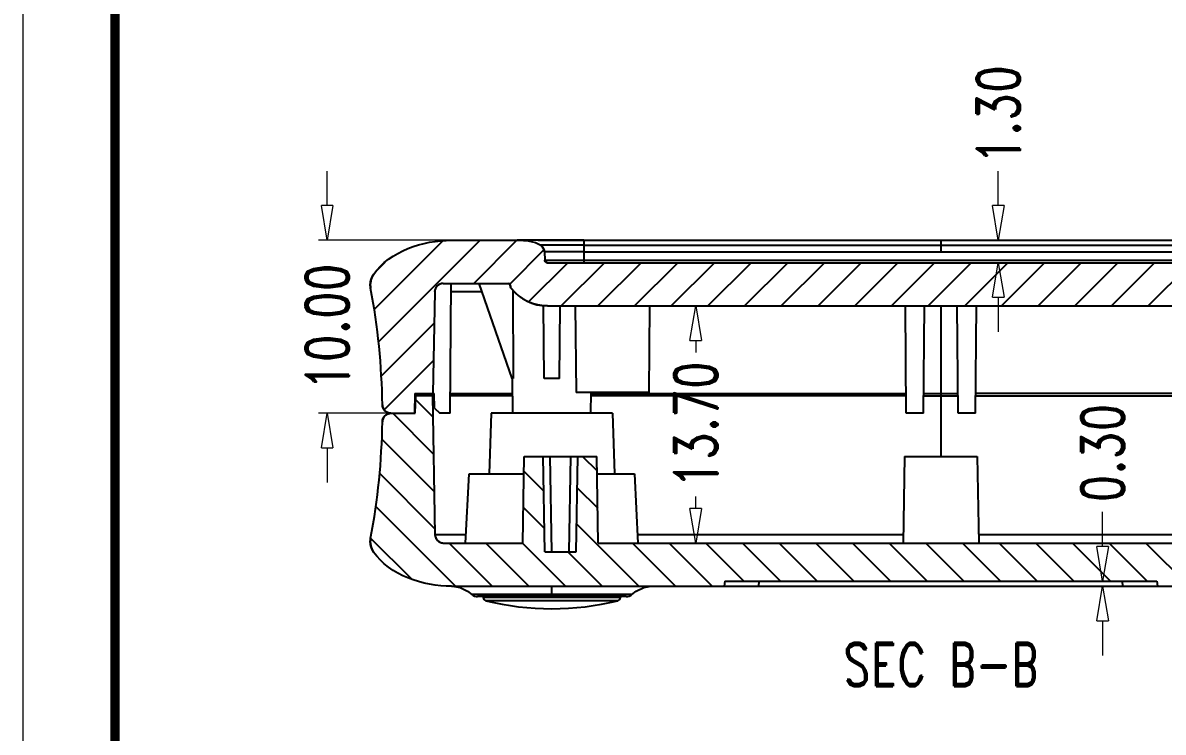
# Model space of a CAD drawing. Header units: millimetres. Extents: x 2243 to 2552, y 611 to 826.
# Drawn here: x 2243.2 to 2309.1, y 652.2 to 693.2 of the extents above; entities that cross this region are included whole.
import ezdxf
from ezdxf.enums import TextEntityAlignment as Align

# ---------------------------------------------------------------- set-up
doc = ezdxf.new("R2010")
doc.units = ezdxf.units.MM
for name, color, linetype, lineweight in [('dim', 82, 'Continuous', 9), ('from', 7, 'Continuous', 13), ('hatch', 56, 'Continuous', 9)]:
    doc.layers.add(name, color=color, linetype=linetype, lineweight=lineweight)
doc.styles.add('ROMAND', font='romand.shx', dxfattribs={"width": 0.75, "bigfont": 'gbcbig.shx'})
doc.dimstyles.new('YanXiu', dxfattribs={"dimtxt": 2.5, "dimasz": 2.2, "dimexe": 1, "dimexo": 0, "dimgap": 0.66, "dimtad": 0, "dimzin": 1, "dimdsep": 46, "dimtxsty": 'ROMAND', "dimblk": 'CLOSEDBLANK', "dimcen": 0, "dimclrd": 3, "dimclre": 3, "dimclrt": 7, "dimazin": 0, "dimtfac": 1, "dimtofl": 0, "dimtmove": 0, "dimatfit": 3, "dimldrblk": 'CLOSEDBLANK', "dimfxl": 0, "dimlwd": 5, "dimlwe": 5, "dimarcsym": 0})

# ---------------------------------------------------------------- blocks, each defined once
blk = doc.blocks.new('_ClosedBlank')
at = {"color": 0, "linetype": 'ByBlock', "lineweight": -2}
for p, q in [((-1, 0.167), (0, 0)), ((-1, 0.167), (-1, -0.167)), ((0, 0), (-1, -0.167))]:
    blk.add_line(p, q, dxfattribs=at)
blk = doc.blocks.new('*D39')
at = {"layer": 'Defpoints', "color": 0}
for p in [(2267.971, 680.594), (2260.777, 670.594), (2264.564, 670.594)]:
    blk.add_point(p, dxfattribs=at)
at = {"layer": 'dim', "color": 3, "lineweight": 5}
for p, q in [((2260.777, 682.594), (2260.777, 684.594)), ((2267.971, 680.594), (2260.278, 680.594)), ((2264.564, 670.594), (2260.278, 670.594)), ((2260.777, 668.594), (2260.777, 666.594))]:
    blk.add_line(p, q, dxfattribs=at)
at = {"layer": 'dim', "color": 3, "lineweight": 5, "xscale": 2, "yscale": 2, "zscale": 2}
for p, rotation in [((2260.777, 680.594), 270), ((2260.777, 670.594), 90)]:
    blk.add_blockref('_ClosedBlank', p, dxfattribs=dict(at, rotation=rotation))
at = {"layer": 'dim', "color": 7, "insert": (2260.777, 675.594), "char_height": 2.5, "attachment_point": 5, "rotation": 90, "style": 'ROMAND'}
blk.add_mtext('10.00', dxfattribs=at)
blk = doc.blocks.new('*D40')
at = {"layer": 'Defpoints', "color": 0}
for p in [(2296.271, 680.594), (2295.908, 679.294), (2299.59, 679.294)]:
    blk.add_point(p, dxfattribs=at)
at = {"layer": 'dim', "color": 3, "lineweight": 5}
for p, q in [((2299.59, 682.594), (2299.59, 684.594)), ((2296.271, 680.594), (2300.09, 680.594)), ((2295.908, 679.294), (2300.09, 679.294)), ((2299.59, 677.294), (2299.59, 675.294))]:
    blk.add_line(p, q, dxfattribs=at)
at = {"layer": 'dim', "color": 3, "lineweight": 5, "xscale": 2, "yscale": 2, "zscale": 2}
for p, rotation in [((2299.59, 680.594), 270), ((2299.59, 679.294), 90)]:
    blk.add_blockref('_ClosedBlank', p, dxfattribs=dict(at, rotation=rotation))
at = {"layer": 'dim', "color": 7, "insert": (2299.59, 687.861), "char_height": 2.5, "attachment_point": 5, "rotation": 90, "style": 'ROMAND'}
blk.add_mtext('1.30', dxfattribs=at)
blk = doc.blocks.new('*D41')
at = {"layer": 'Defpoints', "color": 0}
for p in [(2284.922, 676.794), (2282.094, 663.094), (2284.792, 663.094)]:
    blk.add_point(p, dxfattribs=at)
at = {"layer": 'dim', "color": 3, "lineweight": 5}
for p, q in [((2284.922, 676.794), (2281.595, 676.794)), ((2282.094, 674.794), (2282.094, 674.104)), ((2282.094, 665.094), (2282.094, 665.783)), ((2284.792, 663.094), (2281.595, 663.094))]:
    blk.add_line(p, q, dxfattribs=at)
at = {"layer": 'dim', "color": 3, "lineweight": 5, "xscale": 2, "yscale": 2, "zscale": 2}
for p, rotation in [((2282.094, 676.794), 90), ((2282.094, 663.094), 270)]:
    blk.add_blockref('_ClosedBlank', p, dxfattribs=dict(at, rotation=rotation))
at = {"layer": 'dim', "color": 7, "insert": (2282.094, 669.944), "char_height": 2.5, "attachment_point": 5, "rotation": 90, "style": 'ROMAND'}
blk.add_mtext('13.70', dxfattribs=at)
blk = doc.blocks.new('*D47')
at = {"layer": 'Defpoints', "color": 0}
for p in [(2305.627, 660.894), (2308.771, 660.894), (2308.797, 660.594)]:
    blk.add_point(p, dxfattribs=at)
at = {"layer": 'dim', "color": 3, "lineweight": 5}
for p, q in [((2305.627, 662.894), (2305.627, 664.894)), ((2308.771, 660.894), (2305.127, 660.894)), ((2308.797, 660.594), (2305.127, 660.594)), ((2305.627, 658.594), (2305.627, 656.594))]:
    blk.add_line(p, q, dxfattribs=at)
at = {"layer": 'dim', "color": 3, "lineweight": 5, "xscale": 2, "yscale": 2, "zscale": 2}
for p, rotation in [((2305.627, 660.894), 270), ((2305.627, 660.594), 90)]:
    blk.add_blockref('_ClosedBlank', p, dxfattribs=dict(at, rotation=rotation))
at = {"layer": 'dim', "color": 7, "insert": (2305.627, 668.295), "char_height": 2.5, "attachment_point": 5, "rotation": 90, "style": 'ROMAND'}
blk.add_mtext('0.30', dxfattribs=at)

msp = doc.modelspace()

# ---------------------------------------------------------------- hatches: boundary and pattern name
at = {"linetype": 'Continuous'}
h = msp.add_hatch(dxfattribs=at)
h.set_pattern_fill('DEFAULT__2', color=2, scale=1.5, angle=45, style=0, pattern_type=0)
h.set_pattern_definition([(45, (1918.4435, 575.48), (-1.06066, 1.06066), [])])
edge = h.paths.add_edge_path()
edge.add_line((2264.468, 670.594), (2265.821, 670.594))
edge.add_spline(control_points=[(2264.468, 670.594), (2264.178, 670.594), (2263.972, 670.797), (2263.968, 671.087)], knot_values=[0, 0, 0, 0, 1, 1, 1, 1], weights=[1, 0.807748, 0.807748, 1], degree=3, periodic=0)
edge.add_arc((2225.304, 670.59), 38.667, 0.73708, 10.77202)
edge.add_spline(control_points=[(2263.29, 677.817), (2263.236, 678.098), (2263.295, 678.379), (2263.458, 678.615)], knot_values=[0, 0, 0, 0, 1, 1, 1, 1], weights=[1, 0.948541, 0.948541, 1], degree=3, periodic=0)
edge.add_spline(control_points=[(2263.458, 678.615), (2264.371, 679.941), (2266.358, 680.594), (2267.971, 680.594)], knot_values=[0, 0, 0, 0, 1, 1, 1, 1], degree=3, periodic=0)
edge.add_line((2267.971, 680.594), (2271.771, 680.594))
edge.add_spline(control_points=[(2271.771, 680.594), (2272.435, 680.594), (2272.869, 680.478), (2273.125, 680.299)], knot_values=[0, 0, 0, 0, 1, 1, 1, 1], degree=3, periodic=0)
edge.add_spline(control_points=[(2273.125, 680.299), (2273.254, 680.209), (2273.33, 680.072), (2273.339, 679.915)], knot_values=[0, 0, 0, 0, 1, 1, 1, 1], weights=[1, 0.93226, 0.93226, 1], degree=3, periodic=0)
edge.add_line((2273.339, 679.915), (2273.364, 679.436))
edge.add_spline(control_points=[(2273.514, 679.294), (2273.429, 679.294), (2273.368, 679.352), (2273.364, 679.436)], knot_values=[0, 0, 0, 0, 1, 1, 1, 1], weights=[1, 0.816916, 0.816916, 1], degree=3, periodic=0)
edge.add_line((2273.514, 679.294), (2319.029, 679.294))
edge.add_spline(control_points=[(2319.029, 679.294), (2319.113, 679.294), (2319.174, 679.352), (2319.179, 679.436)], knot_values=[0, 0, 0, 0, 1, 1, 1, 1], weights=[1, 0.816916, 0.816916, 1], degree=3, periodic=0)
edge.add_line((2319.204, 679.915), (2319.179, 679.436))
edge.add_spline(control_points=[(2319.204, 679.915), (2319.212, 680.072), (2319.288, 680.209), (2319.417, 680.299)], knot_values=[0, 0, 0, 0, 1, 1, 1, 1], weights=[1, 0.93226, 0.93226, 1], degree=3, periodic=0)
edge.add_spline(control_points=[(2319.417, 680.299), (2319.674, 680.478), (2320.108, 680.594), (2320.771, 680.594)], knot_values=[0, 0, 0, 0, 1, 1, 1, 1], degree=3, periodic=0)
edge.add_line((2320.771, 680.594), (2324.571, 680.594))
edge.add_spline(control_points=[(2324.571, 680.594), (2326.184, 680.594), (2328.172, 679.941), (2329.085, 678.615)], knot_values=[0, 0, 0, 0, 1, 1, 1, 1], degree=3, periodic=0)
edge.add_spline(control_points=[(2329.085, 678.615), (2329.247, 678.379), (2329.306, 678.098), (2329.253, 677.817)], knot_values=[0, 0, 0, 0, 1, 1, 1, 1], weights=[1, 0.948541, 0.948541, 1], degree=3, periodic=0)
edge.add_arc((2367.145, 670.605), 38.573, 169.22473, 170.44137)
edge.add_spline(control_points=[(2329.108, 677.011), (2329.065, 676.759), (2328.87, 676.594), (2328.615, 676.594)], knot_values=[0, 0, 0, 0, 1, 1, 1, 1], weights=[1, 0.842376, 0.842376, 1], degree=3, periodic=0)
edge.add_line((2328.615, 676.594), (2327.376, 676.594))
edge.add_line((2327.376, 676.594), (2327.347, 677.694))
edge.add_line((2327.347, 677.694), (2325.539, 677.694))
edge.add_spline(control_points=[(2325.539, 677.694), (2325.489, 677.937), (2325.297, 678.094), (2325.049, 678.094)], knot_values=[0, 0, 0, 0, 1, 1, 1, 1], weights=[1, 0.849731, 0.849731, 1], degree=3, periodic=0)
edge.add_line((2321.271, 678.094), (2325.049, 678.094))
edge.add_spline(control_points=[(2321.271, 678.094), (2321.028, 678.094), (2321.208, 677.931), (2321.135, 677.835)], knot_values=[0, 0, 0, 0, 1, 1, 1, 1], degree=3, periodic=0)
edge.add_spline(control_points=[(2319.029, 676.794), (2319.87, 676.794), (2320.624, 677.167), (2321.135, 677.835)], knot_values=[0, 0, 0, 0, 1, 1, 1, 1], weights=[1, 0.930903, 0.930903, 1], degree=3, periodic=0)
edge.add_line((2273.514, 676.794), (2319.029, 676.794))
edge.add_spline(control_points=[(2273.514, 676.794), (2272.672, 676.794), (2271.918, 677.167), (2271.407, 677.835)], knot_values=[0, 0, 0, 0, 1, 1, 1, 1], weights=[1, 0.930903, 0.930903, 1], degree=3, periodic=0)
edge.add_spline(control_points=[(2271.407, 677.835), (2271.335, 677.931), (2271.514, 678.094), (2271.271, 678.094)], knot_values=[0, 0, 0, 0, 1, 1, 1, 1], degree=3, periodic=0)
edge.add_line((2267.493, 678.094), (2271.271, 678.094))
edge.add_spline(control_points=[(2267.493, 678.094), (2267.205, 678.094), (2266.999, 677.891), (2266.994, 677.602)], knot_values=[0, 0, 0, 0, 1, 1, 1, 1], weights=[1, 0.808834, 0.808834, 1], degree=3, periodic=0)
edge.add_line((2266.994, 677.602), (2266.891, 671.744))
edge.add_line((2265.851, 671.744), (2266.891, 671.744))
edge.add_line((2265.851, 671.744), (2265.821, 670.594))
h = msp.add_hatch(dxfattribs=at)
h.set_pattern_fill('DEFAULT__1', color=2, scale=1.5, angle=-45, style=0, pattern_type=0)
h.set_pattern_definition([(315, (1920.5649, 575.48), (1.06066, 1.06066), [])])
edge = h.paths.add_edge_path()
edge.add_line((2267.971, 660.594), (2283.745, 660.594))
edge.add_spline(control_points=[(2267.971, 660.594), (2266.358, 660.594), (2264.371, 661.247), (2263.458, 662.573)], knot_values=[0, 0, 0, 0, 1, 1, 1, 1], degree=3, periodic=0)
edge.add_spline(control_points=[(2263.458, 662.573), (2263.295, 662.809), (2263.236, 663.089), (2263.29, 663.371)], knot_values=[0, 0, 0, 0, 1, 1, 1, 1], weights=[1, 0.948541, 0.948541, 1], degree=3, periodic=0)
edge.add_arc((2225.304, 670.598), 38.667, 349.22798, 359.26292)
edge.add_spline(control_points=[(2263.968, 670.1), (2263.972, 670.39), (2264.178, 670.594), (2264.468, 670.594)], knot_values=[0, 0, 0, 0, 1, 1, 1, 1], weights=[1, 0.807748, 0.807748, 1], degree=3, periodic=0)
edge.add_line((2264.468, 670.594), (2265.871, 670.594))
edge.add_line((2265.871, 670.594), (2265.897, 671.594))
edge.add_line((2266.871, 671.594), (2265.897, 671.594))
edge.add_line((2266.871, 671.594), (2267.011, 663.585))
edge.add_spline(control_points=[(2267.011, 663.585), (2267.016, 663.296), (2267.222, 663.094), (2267.511, 663.094)], knot_values=[0, 0, 0, 0, 1, 1, 1, 1], weights=[1, 0.808834, 0.808834, 1], degree=3, periodic=0)
edge.add_line((2267.511, 663.094), (2272.084, 663.094))
edge.add_line((2272.084, 663.094), (2272.171, 668.094))
edge.add_line((2272.171, 668.094), (2273.271, 668.094))
edge.add_line((2273.367, 662.594), (2273.271, 668.094))
edge.add_line((2273.367, 662.594), (2275.175, 662.594))
edge.add_line((2275.175, 662.594), (2275.271, 668.094))
edge.add_line((2275.271, 668.094), (2276.371, 668.094))
edge.add_line((2276.458, 663.094), (2276.371, 668.094))
edge.add_line((2276.458, 663.094), (2316.084, 663.094))
edge.add_line((2316.084, 663.094), (2316.171, 668.094))
edge.add_line((2316.171, 668.094), (2317.271, 668.094))
edge.add_line((2317.367, 662.594), (2317.271, 668.094))
edge.add_line((2317.367, 662.594), (2319.175, 662.594))
edge.add_line((2319.175, 662.594), (2319.271, 668.094))
edge.add_line((2319.271, 668.094), (2320.371, 668.094))
edge.add_line((2320.458, 663.094), (2320.371, 668.094))
edge.add_line((2320.458, 663.094), (2325.031, 663.094))
edge.add_spline(control_points=[(2325.031, 663.094), (2325.32, 663.094), (2325.526, 663.296), (2325.531, 663.585)], knot_values=[0, 0, 0, 0, 1, 1, 1, 1], weights=[1, 0.808834, 0.808834, 1], degree=3, periodic=0)
edge.add_line((2325.531, 663.585), (2325.776, 677.594))
edge.add_line((2327.25, 677.594), (2325.776, 677.594))
edge.add_line((2327.25, 677.594), (2327.603, 664.094))
edge.add_line((2327.603, 664.094), (2328.29, 664.094))
edge.add_line((2328.29, 664.094), (2328.303, 664.594))
edge.add_line((2328.615, 664.594), (2328.303, 664.594))
edge.add_spline(control_points=[(2328.615, 664.594), (2328.87, 664.594), (2329.065, 664.429), (2329.108, 664.177)], knot_values=[0, 0, 0, 0, 1, 1, 1, 1], weights=[1, 0.842376, 0.842376, 1], degree=3, periodic=0)
edge.add_arc((2367.145, 670.582), 38.573, 189.55863, 190.77527)
edge.add_spline(control_points=[(2329.253, 663.371), (2329.306, 663.089), (2329.247, 662.809), (2329.085, 662.573)], knot_values=[0, 0, 0, 0, 1, 1, 1, 1], weights=[1, 0.948541, 0.948541, 1], degree=3, periodic=0)
edge.add_spline(control_points=[(2329.085, 662.573), (2328.172, 661.247), (2326.184, 660.594), (2324.571, 660.594)], knot_values=[0, 0, 0, 0, 1, 1, 1, 1], degree=3, periodic=0)
edge.add_line((2308.797, 660.594), (2324.571, 660.594))
edge.add_line((2308.771, 660.894), (2308.797, 660.594))
edge.add_line((2283.771, 660.894), (2308.771, 660.894))
edge.add_line((2283.771, 660.894), (2283.745, 660.594))

# ---------------------------------------------------------------- linework, layer by layer
at = {"color": 7, "linetype": 'Continuous'}
for p, q in [((2267.971, 680.594), (2271.771, 680.594)), ((2267.971, 680.594), (2271.771, 680.594)), ((2275.621, 680.594), (2271.771, 680.594)), ((2272.971, 680.594), (2319.571, 680.594)), ((2275.621, 680.299), (2273.125, 680.299)), ((2275.621, 680.594), (2275.621, 679.294)), ((2275.621, 680.299), (2316.921, 680.299)), ((2296.271, 680.594), (2296.271, 679.915)), ((2275.621, 679.915), (2273.339, 679.915)), ((2273.339, 679.915), (2273.364, 679.436)), ((2273.339, 679.915), (2273.364, 679.436)), ((2273.364, 679.436), (2275.621, 679.436)), ((2275.621, 679.915), (2316.921, 679.915)), ((2275.621, 679.436), (2316.921, 679.436)), ((2273.514, 679.294), (2319.029, 679.294)), ((2273.514, 679.294), (2319.029, 679.294)), ((2267.493, 678.094), (2271.271, 678.094)), ((2267.493, 678.094), (2271.271, 678.094)), ((2267.891, 670.594), (2267.957, 678.094)), ((2271.471, 672.594), (2269.577, 678.094)), ((2266.994, 677.602), (2266.891, 671.744)), ((2266.994, 677.602), (2266.891, 671.744)), ((2269.747, 677.602), (2267.952, 677.602)), ((2271.357, 677.979), (2271.366, 677.944)), ((2271.507, 677.732), (2271.543, 672.594)), ((2273.319, 672.594), (2273.282, 676.819)), ((2273.514, 676.794), (2319.029, 676.794)), ((2273.514, 676.794), (2319.029, 676.794)), ((2274.223, 672.594), (2274.26, 676.794)), ((2275.128, 676.794), (2275.171, 671.794)), ((2279.415, 676.794), (2279.371, 671.794)), ((2294.271, 670.594), (2294.217, 676.794)), ((2295.271, 670.594), (2295.325, 676.794)), ((2296.271, 676.794), (2296.271, 668.094)), ((2297.271, 670.594), (2297.217, 676.794)), ((2298.271, 670.594), (2298.325, 676.794)), ((2271.543, 672.594), (2271.471, 672.594)), ((2271.515, 670.594), (2271.498, 672.594)), ((2274.223, 672.594), (2273.319, 672.594)), ((2265.851, 671.744), (2265.821, 670.594)), ((2265.851, 671.744), (2265.821, 670.594)), ((2265.851, 671.744), (2266.971, 671.744)), ((2265.851, 671.744), (2266.891, 671.744)), ((2265.871, 670.594), (2265.897, 671.594)), ((2265.871, 670.594), (2265.897, 671.594)), ((2266.974, 671.594), (2265.897, 671.594)), ((2266.871, 671.594), (2265.897, 671.594)), ((2266.871, 671.594), (2267.011, 663.585)), ((2266.871, 671.594), (2267.011, 663.585)), ((2266.986, 670.894), (2266.971, 671.744)), ((2271.506, 671.594), (2267.9, 671.594)), ((2267.901, 671.744), (2271.505, 671.744)), ((2279.37, 671.794), (2275.172, 671.794)), ((2276.027, 670.594), (2276.038, 671.794)), ((2294.262, 671.594), (2276.036, 671.594)), ((2276.037, 671.744), (2294.261, 671.744)), ((2295.28, 671.594), (2297.262, 671.594)), ((2295.281, 671.744), (2297.261, 671.744)), ((2298.28, 671.594), (2316.506, 671.594)), ((2316.505, 671.744), (2298.281, 671.744)), ((2266.986, 670.894), (2267.291, 670.594)), ((2264.468, 670.594), (2265.871, 670.594)), ((2264.468, 670.594), (2265.821, 670.594)), ((2264.468, 670.594), (2265.871, 670.594)), ((2267.891, 670.594), (2267.291, 670.594)), ((2270.271, 670.594), (2270.149, 667.094)), ((2277.271, 670.594), (2270.271, 670.594)), ((2277.271, 670.594), (2277.393, 667.094)), ((2295.271, 670.594), (2294.271, 670.594)), ((2298.271, 670.594), (2297.271, 670.594)), ((2272.084, 663.094), (2272.171, 668.094)), ((2272.084, 663.094), (2272.171, 668.094)), ((2272.171, 668.094), (2276.371, 668.094)), ((2272.171, 668.094), (2273.271, 668.094)), ((2273.367, 662.594), (2273.271, 668.094)), ((2273.367, 662.594), (2273.271, 668.094)), ((2273.779, 662.594), (2273.683, 668.094)), ((2274.764, 662.594), (2274.86, 668.094)), ((2275.175, 662.594), (2275.271, 668.094)), ((2275.175, 662.594), (2275.271, 668.094)), ((2275.271, 668.094), (2276.371, 668.094)), ((2276.458, 663.094), (2276.371, 668.094)), ((2276.458, 663.094), (2276.371, 668.094)), ((2294.171, 668.094), (2294.084, 663.094)), ((2294.171, 668.094), (2298.371, 668.094)), ((2298.371, 668.094), (2298.458, 663.094)), ((2268.771, 663.094), (2268.981, 667.094)), ((2268.981, 667.094), (2272.154, 667.094)), ((2276.389, 667.094), (2278.561, 667.094)), ((2278.771, 663.094), (2278.562, 667.094)), ((2267.011, 663.585), (2268.797, 663.585)), ((2278.745, 663.585), (2294.092, 663.585)), ((2298.45, 663.585), (2313.797, 663.585)), ((2267.511, 663.094), (2272.084, 663.094)), ((2267.511, 663.094), (2272.084, 663.094)), ((2276.458, 663.094), (2316.084, 663.094)), ((2276.458, 663.094), (2316.084, 663.094)), ((2273.367, 662.594), (2275.175, 662.594)), ((2273.367, 662.594), (2275.175, 662.594)), ((2283.771, 660.894), (2283.745, 660.594)), ((2283.771, 660.894), (2283.745, 660.594)), ((2283.771, 660.894), (2308.771, 660.894)), ((2283.771, 660.894), (2308.771, 660.894)), ((2285.737, 660.594), (2285.764, 660.894)), ((2306.805, 660.594), (2306.779, 660.894)), ((2308.771, 660.894), (2308.797, 660.594)), ((2308.771, 660.894), (2308.797, 660.594)), ((2267.971, 660.594), (2324.571, 660.594)), ((2267.971, 660.594), (2283.745, 660.594)), ((2273.771, 659.994), (2273.771, 660.594)), ((2308.797, 660.594), (2324.571, 660.594)), ((2278.404, 660.127), (2269.138, 660.127)), ((2278.065, 659.994), (2269.478, 659.994)), ((2269.799, 659.994), (2269.8, 659.947)), ((2269.799, 659.994), (2269.8, 659.947)), ((2277.742, 659.947), (2269.8, 659.947)), ((2277.59, 659.756), (2269.952, 659.756)), ((2277.743, 659.994), (2277.742, 659.947)), ((2277.743, 659.994), (2277.742, 659.947))]:
    msp.add_line(p, q, dxfattribs=at)
for points in [[(2271.271, 678.094), (2271.315, 678.077), (2271.343, 678.028), (2271.359, 677.973), (2271.372, 677.918), (2271.388, 677.869)], [(2268.021, 660.594), (2268.459, 660.53), (2268.897, 660.319), (2269.138, 660.127)], [(2278.404, 660.127), (2278.645, 660.319), (2279.083, 660.53), (2279.521, 660.594)]]:
    msp.add_lwpolyline(points, dxfattribs=at)
for centre, radius, start, end in [((2272.839, 679.889), 0.5, 3, 55.10546), ((2273.514, 679.444), 0.15, 183, 270), ((2264.329, 678.015), 1.058, 145.45677, 190.77544), ((2267.493, 677.594), 0.5, 90, 179), ((2225.304, 670.59), 38.667, 0.73708, 10.77202), ((2225.304, 670.59), 38.667, 0.73708, 10.77202), ((2273.514, 679.444), 2.65, 217.36577, 270), ((2264.468, 671.094), 0.5, 180.73408, 270), ((2264.468, 670.094), 0.5, 90, 179.26592), ((2225.304, 670.598), 38.667, 349.22798, 359.26292), ((2225.304, 670.598), 38.667, 349.22798, 359.26292), ((2267.511, 663.594), 0.5, 181, 270), ((2264.329, 663.173), 1.058, 169.22456, 214.54323), ((2269.478, 660.494), 0.5, 227.2522, 270), ((2270, 659.951), 0.2, 181, 256.18294), ((2273.771, 675.285), 15.991, 256.18294, 283.81706), ((2277.542, 659.951), 0.2, 283.81706, 359), ((2278.065, 660.494), 0.5, 270, 312.7478)]:
    msp.add_arc(centre, radius, start, end, dxfattribs=at)
for points, start_tangent, end_tangent in [([(2263.458, 678.615), (2267.971, 680.594)], (0.567028, 0.823699), (1, 0)), ([(2263.458, 678.615), (2267.971, 680.594)], (0.567028, 0.823699), (1, 0)), ([(2271.771, 680.594), (2273.125, 680.299)], (1, 0), (0.820206, -0.572068)), ([(2271.771, 680.594), (2273.125, 680.299)], (1, 0), (0.820206, -0.572068)), ([(2273.125, 680.299), (2273.131, 680.295), (2273.137, 680.291), (2273.142, 680.287), (2273.148, 680.282), (2273.153, 680.278), (2273.158, 680.274), (2273.164, 680.269), (2273.169, 680.265), (2273.174, 680.26), (2273.179, 680.255), (2273.185, 680.25), (2273.19, 680.245), (2273.195, 680.24), (2273.2, 680.235), (2273.205, 680.23), (2273.209, 680.225), (2273.214, 680.22), (2273.219, 680.214), (2273.223, 680.209), (2273.228, 680.203), (2273.233, 680.198), (2273.237, 680.192), (2273.241, 680.186), (2273.245, 680.18), (2273.25, 680.174), (2273.254, 680.168), (2273.258, 680.162), (2273.262, 680.156), (2273.265, 680.15), (2273.269, 680.144), (2273.273, 680.138), (2273.276, 680.132), (2273.28, 680.125), (2273.283, 680.119), (2273.287, 680.112), (2273.29, 680.106), (2273.293, 680.099), (2273.296, 680.093), (2273.299, 680.086), (2273.301, 680.079), (2273.304, 680.073), (2273.307, 680.066), (2273.309, 680.059), (2273.312, 680.053), (2273.314, 680.046), (2273.316, 680.039), (2273.318, 680.032), (2273.32, 680.025), (2273.322, 680.018), (2273.324, 680.012), (2273.326, 680.005), (2273.327, 679.998), (2273.329, 679.991), (2273.33, 679.984), (2273.331, 679.977), (2273.333, 679.97), (2273.334, 679.963), (2273.335, 679.956), (2273.336, 679.949), (2273.336, 679.942), (2273.337, 679.935), (2273.338, 679.929), (2273.338, 679.922), (2273.339, 679.915)], (0.820206, -0.572068), (0.052336, -0.99863)), ([(2273.514, 679.294), (2273.51, 679.294), (2273.507, 679.294), (2273.504, 679.294), (2273.5, 679.294), (2273.497, 679.295), (2273.494, 679.295), (2273.49, 679.296), (2273.487, 679.296), (2273.484, 679.297), (2273.48, 679.297), (2273.477, 679.298), (2273.473, 679.299), (2273.47, 679.3), (2273.467, 679.301), (2273.463, 679.302), (2273.46, 679.304), (2273.457, 679.305), (2273.453, 679.306), (2273.45, 679.308), (2273.447, 679.309), (2273.443, 679.311), (2273.44, 679.313), (2273.437, 679.315), (2273.434, 679.317), (2273.431, 679.319), (2273.428, 679.321), (2273.425, 679.323), (2273.422, 679.325), (2273.419, 679.328), (2273.416, 679.33), (2273.413, 679.332), (2273.41, 679.335), (2273.408, 679.338), (2273.405, 679.34), (2273.402, 679.343), (2273.4, 679.346), (2273.398, 679.349), (2273.395, 679.352), (2273.393, 679.354), (2273.391, 679.357), (2273.389, 679.361), (2273.387, 679.364), (2273.385, 679.367), (2273.383, 679.37), (2273.381, 679.373), (2273.38, 679.376), (2273.378, 679.38), (2273.376, 679.383), (2273.375, 679.386), (2273.374, 679.389), (2273.372, 679.393), (2273.371, 679.396), (2273.37, 679.399), (2273.369, 679.403), (2273.368, 679.406), (2273.367, 679.41), (2273.367, 679.413), (2273.366, 679.416), (2273.365, 679.42), (2273.365, 679.423), (2273.365, 679.426), (2273.364, 679.429), (2273.364, 679.433), (2273.364, 679.436)], (-1, 0), (-0.052336, 0.99863)), ([(2263.29, 677.817), (2263.288, 677.829), (2263.285, 677.842), (2263.283, 677.855), (2263.281, 677.867), (2263.28, 677.88), (2263.278, 677.893), (2263.277, 677.906), (2263.276, 677.919), (2263.274, 677.932), (2263.274, 677.945), (2263.273, 677.958), (2263.272, 677.971), (2263.272, 677.984), (2263.271, 677.997), (2263.271, 678.01), (2263.271, 678.023), (2263.271, 678.036), (2263.272, 678.049), (2263.272, 678.062), (2263.273, 678.075), (2263.274, 678.089), (2263.275, 678.102), (2263.276, 678.115), (2263.277, 678.128), (2263.279, 678.141), (2263.28, 678.154), (2263.282, 678.167), (2263.284, 678.181), (2263.286, 678.194), (2263.289, 678.207), (2263.291, 678.22), (2263.294, 678.233), (2263.297, 678.246), (2263.3, 678.259), (2263.303, 678.271), (2263.306, 678.284), (2263.31, 678.297), (2263.313, 678.31), (2263.317, 678.322), (2263.321, 678.335), (2263.325, 678.348), (2263.329, 678.36), (2263.334, 678.373), (2263.338, 678.385), (2263.343, 678.397), (2263.348, 678.409), (2263.353, 678.422), (2263.358, 678.434), (2263.363, 678.446), (2263.368, 678.458), (2263.374, 678.47), (2263.38, 678.481), (2263.385, 678.493), (2263.391, 678.505), (2263.397, 678.516), (2263.404, 678.527), (2263.41, 678.539), (2263.416, 678.55), (2263.423, 678.561), (2263.43, 678.572), (2263.437, 678.583), (2263.444, 678.594), (2263.451, 678.604), (2263.458, 678.615)], (-0.18696, 0.982367), (0.567028, 0.823699)), ([(2267.493, 678.094), (2267.488, 678.094), (2267.482, 678.094), (2267.477, 678.093), (2267.471, 678.093), (2267.466, 678.093), (2267.46, 678.093), (2267.455, 678.092), (2267.449, 678.092), (2267.443, 678.091), (2267.438, 678.091), (2267.432, 678.09), (2267.426, 678.089), (2267.421, 678.088), (2267.415, 678.088), (2267.409, 678.087), (2267.403, 678.086), (2267.398, 678.084), (2267.392, 678.083), (2267.386, 678.082), (2267.38, 678.081), (2267.374, 678.079), (2267.369, 678.078), (2267.363, 678.076), (2267.357, 678.075), (2267.351, 678.073), (2267.346, 678.071), (2267.34, 678.07), (2267.334, 678.068), (2267.328, 678.066), (2267.323, 678.064), (2267.317, 678.062), (2267.311, 678.059), (2267.305, 678.057), (2267.3, 678.055), (2267.294, 678.052), (2267.288, 678.05), (2267.283, 678.047), (2267.277, 678.045), (2267.272, 678.042), (2267.266, 678.039), (2267.26, 678.036), (2267.255, 678.033), (2267.249, 678.03), (2267.244, 678.027), (2267.239, 678.024), (2267.233, 678.021), (2267.228, 678.017), (2267.222, 678.014), (2267.217, 678.01), (2267.212, 678.007), (2267.207, 678.003), (2267.201, 678), (2267.196, 677.996), (2267.191, 677.992), (2267.186, 677.988), (2267.181, 677.984), (2267.176, 677.98), (2267.171, 677.976), (2267.166, 677.972), (2267.162, 677.968), (2267.157, 677.964), (2267.152, 677.959), (2267.148, 677.955), (2267.143, 677.95), (2267.138, 677.946), (2267.134, 677.941), (2267.13, 677.937), (2267.125, 677.932), (2267.121, 677.927), (2267.117, 677.922), (2267.113, 677.918), (2267.108, 677.913), (2267.104, 677.908), (2267.1, 677.903), (2267.097, 677.898), (2267.093, 677.893), (2267.089, 677.888), (2267.085, 677.882), (2267.082, 677.877), (2267.078, 677.872), (2267.075, 677.867), (2267.071, 677.861), (2267.068, 677.856), (2267.065, 677.851), (2267.061, 677.845), (2267.058, 677.84), (2267.055, 677.834), (2267.052, 677.829), (2267.049, 677.823), (2267.046, 677.818), (2267.044, 677.812), (2267.041, 677.807), (2267.038, 677.801), (2267.036, 677.795), (2267.033, 677.79), (2267.031, 677.784), (2267.029, 677.778), (2267.027, 677.773), (2267.024, 677.767), (2267.022, 677.761), (2267.02, 677.756), (2267.018, 677.75), (2267.017, 677.744), (2267.015, 677.738), (2267.013, 677.733), (2267.011, 677.727), (2267.01, 677.721), (2267.008, 677.715), (2267.007, 677.71), (2267.006, 677.704), (2267.004, 677.698), (2267.003, 677.692), (2267.002, 677.687), (2267.001, 677.681), (2267, 677.675), (2266.999, 677.67), (2266.998, 677.664), (2266.998, 677.658), (2266.997, 677.653), (2266.996, 677.647), (2266.996, 677.641), (2266.995, 677.636), (2266.995, 677.63), (2266.994, 677.625), (2266.994, 677.619), (2266.994, 677.613), (2266.994, 677.608), (2266.994, 677.602)], (-1, 0), (-0.017452, -0.999848)), ([(2271.39, 677.921), (2271.271, 678.094)], (0.117101, 0.99312), (-1, 0)), ([(2271.407, 677.835), (2271.271, 678.094)], (-0.60795, 0.793975), (-1, 0)), ([(2271.313, 678.078), (2271.324, 678.066)], (0.747596, -0.664153), (0.595928, -0.803038)), ([(2271.324, 678.066), (2271.341, 678.033)], (0.595928, -0.803038), (0.359818, -0.933022)), ([(2271.341, 678.033), (2271.347, 678.015)], (0.359818, -0.933022), (0.299621, -0.954058)), ([(2271.347, 678.015), (2271.357, 677.979)], (0.299621, -0.954058), (0.238572, -0.971125)), ([(2271.366, 677.944), (2271.38, 677.89)], (0.233273, -0.972411), (0.317221, -0.948351)), ([(2271.389, 677.883), (2271.39, 677.921)], (-0.098694, 0.995118), (0.117101, 0.99312)), ([(2271.407, 677.835), (2271.389, 677.883)], (-0.60795, 0.793975), (-0.098694, 0.995118)), ([(2273.514, 676.794), (2273.477, 676.794), (2273.44, 676.795), (2273.403, 676.796), (2273.366, 676.798), (2273.329, 676.8), (2273.291, 676.803), (2273.254, 676.806), (2273.217, 676.81), (2273.18, 676.815), (2273.142, 676.82), (2273.105, 676.825), (2273.067, 676.832), (2273.03, 676.838), (2272.993, 676.845), (2272.955, 676.853), (2272.918, 676.861), (2272.881, 676.87), (2272.844, 676.88), (2272.807, 676.89), (2272.77, 676.9), (2272.733, 676.911), (2272.696, 676.923), (2272.66, 676.935), (2272.623, 676.948), (2272.587, 676.961), (2272.551, 676.975), (2272.515, 676.989), (2272.479, 677.004), (2272.444, 677.019), (2272.409, 677.035), (2272.374, 677.051), (2272.339, 677.068), (2272.304, 677.086), (2272.27, 677.104), (2272.236, 677.122), (2272.202, 677.141), (2272.168, 677.16), (2272.135, 677.18), (2272.102, 677.201), (2272.07, 677.221), (2272.038, 677.243), (2272.006, 677.264), (2271.974, 677.287), (2271.943, 677.309), (2271.913, 677.332), (2271.882, 677.355), (2271.852, 677.379), (2271.823, 677.403), (2271.793, 677.428), (2271.765, 677.453), (2271.736, 677.478), (2271.708, 677.504), (2271.681, 677.53), (2271.654, 677.556), (2271.627, 677.583), (2271.601, 677.61), (2271.575, 677.637), (2271.55, 677.665), (2271.525, 677.692), (2271.5, 677.721), (2271.476, 677.749), (2271.453, 677.778), (2271.43, 677.806), (2271.407, 677.835)], (-1, 0), (-0.606901, 0.794777)), ([(2264.468, 670.594), (2264.462, 670.594), (2264.457, 670.594), (2264.451, 670.594), (2264.446, 670.594), (2264.44, 670.595), (2264.435, 670.595), (2264.429, 670.595), (2264.423, 670.596), (2264.418, 670.596), (2264.412, 670.597), (2264.406, 670.598), (2264.401, 670.598), (2264.395, 670.599), (2264.389, 670.6), (2264.383, 670.601), (2264.378, 670.602), (2264.372, 670.603), (2264.366, 670.604), (2264.36, 670.605), (2264.355, 670.607), (2264.349, 670.608), (2264.343, 670.61), (2264.337, 670.611), (2264.331, 670.613), (2264.326, 670.614), (2264.32, 670.616), (2264.314, 670.618), (2264.308, 670.62), (2264.302, 670.622), (2264.297, 670.624), (2264.291, 670.626), (2264.285, 670.628), (2264.28, 670.631), (2264.274, 670.633), (2264.268, 670.635), (2264.262, 670.638), (2264.257, 670.641), (2264.251, 670.643), (2264.246, 670.646), (2264.24, 670.649), (2264.234, 670.652), (2264.229, 670.655), (2264.223, 670.658), (2264.218, 670.661), (2264.212, 670.664), (2264.207, 670.667), (2264.202, 670.671), (2264.196, 670.674), (2264.191, 670.677), (2264.186, 670.681), (2264.18, 670.685), (2264.175, 670.688), (2264.17, 670.692), (2264.165, 670.696), (2264.16, 670.7), (2264.155, 670.704), (2264.15, 670.708), (2264.145, 670.712), (2264.14, 670.716), (2264.135, 670.72), (2264.131, 670.725), (2264.126, 670.729), (2264.121, 670.733), (2264.117, 670.738), (2264.112, 670.742), (2264.108, 670.747), (2264.103, 670.752), (2264.099, 670.756), (2264.095, 670.761), (2264.09, 670.766), (2264.086, 670.771), (2264.082, 670.776), (2264.078, 670.781), (2264.074, 670.786), (2264.07, 670.791), (2264.066, 670.796), (2264.063, 670.801), (2264.059, 670.806), (2264.055, 670.811), (2264.052, 670.817), (2264.048, 670.822), (2264.045, 670.827), (2264.042, 670.833), (2264.038, 670.838), (2264.035, 670.844), (2264.032, 670.849), (2264.029, 670.855), (2264.026, 670.86), (2264.023, 670.866), (2264.02, 670.871), (2264.018, 670.877), (2264.015, 670.882), (2264.012, 670.888), (2264.01, 670.894), (2264.007, 670.899), (2264.005, 670.905), (2264.003, 670.911), (2264, 670.916), (2263.998, 670.922), (2263.996, 670.928), (2263.994, 670.934), (2263.992, 670.939), (2263.991, 670.945), (2263.989, 670.951), (2263.987, 670.957), (2263.985, 670.963), (2263.984, 670.968), (2263.983, 670.974), (2263.981, 670.98), (2263.98, 670.986), (2263.979, 670.991), (2263.977, 670.997), (2263.976, 671.003), (2263.975, 671.009), (2263.974, 671.014), (2263.973, 671.02), (2263.973, 671.026), (2263.972, 671.031), (2263.971, 671.037), (2263.971, 671.043), (2263.97, 671.048), (2263.97, 671.054), (2263.969, 671.06), (2263.969, 671.065), (2263.968, 671.071), (2263.968, 671.076), (2263.968, 671.082), (2263.968, 671.087)], (-1, 0), (-0.012812, 0.999918)), ([(2263.968, 670.1), (2263.968, 670.106), (2263.968, 670.111), (2263.968, 670.117), (2263.969, 670.122), (2263.969, 670.128), (2263.97, 670.133), (2263.97, 670.139), (2263.971, 670.145), (2263.971, 670.15), (2263.972, 670.156), (2263.973, 670.162), (2263.973, 670.167), (2263.974, 670.173), (2263.975, 670.179), (2263.976, 670.185), (2263.977, 670.19), (2263.979, 670.196), (2263.98, 670.202), (2263.981, 670.208), (2263.983, 670.213), (2263.984, 670.219), (2263.985, 670.225), (2263.987, 670.231), (2263.989, 670.237), (2263.991, 670.242), (2263.992, 670.248), (2263.994, 670.254), (2263.996, 670.26), (2263.998, 670.265), (2264, 670.271), (2264.003, 670.277), (2264.005, 670.282), (2264.007, 670.288), (2264.01, 670.294), (2264.012, 670.299), (2264.015, 670.305), (2264.018, 670.311), (2264.02, 670.316), (2264.023, 670.322), (2264.026, 670.327), (2264.029, 670.333), (2264.032, 670.338), (2264.035, 670.344), (2264.038, 670.349), (2264.042, 670.355), (2264.045, 670.36), (2264.048, 670.365), (2264.052, 670.371), (2264.055, 670.376), (2264.059, 670.381), (2264.063, 670.386), (2264.066, 670.392), (2264.07, 670.397), (2264.074, 670.402), (2264.078, 670.407), (2264.082, 670.412), (2264.086, 670.417), (2264.09, 670.422), (2264.095, 670.426), (2264.099, 670.431), (2264.103, 670.436), (2264.108, 670.44), (2264.112, 670.445), (2264.117, 670.45), (2264.121, 670.454), (2264.126, 670.458), (2264.131, 670.463), (2264.135, 670.467), (2264.14, 670.471), (2264.145, 670.475), (2264.15, 670.48), (2264.155, 670.484), (2264.16, 670.488), (2264.165, 670.492), (2264.17, 670.495), (2264.175, 670.499), (2264.18, 670.503), (2264.186, 670.506), (2264.191, 670.51), (2264.196, 670.513), (2264.202, 670.517), (2264.207, 670.52), (2264.212, 670.524), (2264.218, 670.527), (2264.223, 670.53), (2264.229, 670.533), (2264.234, 670.536), (2264.24, 670.539), (2264.246, 670.542), (2264.251, 670.544), (2264.257, 670.547), (2264.262, 670.55), (2264.268, 670.552), (2264.274, 670.555), (2264.28, 670.557), (2264.285, 670.559), (2264.291, 670.561), (2264.297, 670.564), (2264.302, 670.566), (2264.308, 670.568), (2264.314, 670.569), (2264.32, 670.571), (2264.326, 670.573), (2264.331, 670.575), (2264.337, 670.576), (2264.343, 670.578), (2264.349, 670.579), (2264.355, 670.581), (2264.36, 670.582), (2264.366, 670.583), (2264.372, 670.584), (2264.378, 670.586), (2264.383, 670.587), (2264.389, 670.587), (2264.395, 670.588), (2264.401, 670.589), (2264.406, 670.59), (2264.412, 670.591), (2264.418, 670.591), (2264.423, 670.592), (2264.429, 670.592), (2264.435, 670.593), (2264.44, 670.593), (2264.446, 670.593), (2264.451, 670.593), (2264.457, 670.594), (2264.462, 670.594), (2264.468, 670.594)], (0.012812, 0.999918), (1, 0)), ([(2267.011, 663.585), (2267.011, 663.58), (2267.011, 663.574), (2267.012, 663.568), (2267.012, 663.563), (2267.012, 663.557), (2267.013, 663.552), (2267.013, 663.546), (2267.014, 663.541), (2267.014, 663.535), (2267.015, 663.529), (2267.016, 663.524), (2267.017, 663.518), (2267.018, 663.512), (2267.019, 663.506), (2267.02, 663.501), (2267.021, 663.495), (2267.022, 663.489), (2267.023, 663.484), (2267.025, 663.478), (2267.026, 663.472), (2267.027, 663.466), (2267.029, 663.461), (2267.031, 663.455), (2267.032, 663.449), (2267.034, 663.443), (2267.036, 663.438), (2267.038, 663.432), (2267.04, 663.426), (2267.042, 663.42), (2267.044, 663.415), (2267.046, 663.409), (2267.049, 663.403), (2267.051, 663.398), (2267.053, 663.392), (2267.056, 663.386), (2267.058, 663.381), (2267.061, 663.375), (2267.064, 663.37), (2267.067, 663.364), (2267.07, 663.359), (2267.073, 663.353), (2267.076, 663.348), (2267.079, 663.342), (2267.082, 663.337), (2267.085, 663.331), (2267.089, 663.326), (2267.092, 663.321), (2267.095, 663.315), (2267.099, 663.31), (2267.103, 663.305), (2267.106, 663.3), (2267.11, 663.295), (2267.114, 663.29), (2267.118, 663.285), (2267.122, 663.28), (2267.126, 663.275), (2267.13, 663.27), (2267.134, 663.265), (2267.138, 663.26), (2267.143, 663.255), (2267.147, 663.251), (2267.151, 663.246), (2267.156, 663.242), (2267.16, 663.237), (2267.165, 663.233), (2267.17, 663.228), (2267.174, 663.224), (2267.179, 663.22), (2267.184, 663.215), (2267.189, 663.211), (2267.194, 663.207), (2267.199, 663.203), (2267.204, 663.199), (2267.209, 663.195), (2267.214, 663.192), (2267.219, 663.188), (2267.224, 663.184), (2267.229, 663.181), (2267.235, 663.177), (2267.24, 663.174), (2267.245, 663.17), (2267.251, 663.167), (2267.256, 663.164), (2267.261, 663.16), (2267.267, 663.157), (2267.272, 663.154), (2267.278, 663.151), (2267.283, 663.148), (2267.289, 663.146), (2267.295, 663.143), (2267.3, 663.14), (2267.306, 663.138), (2267.312, 663.135), (2267.317, 663.133), (2267.323, 663.13), (2267.329, 663.128), (2267.334, 663.126), (2267.34, 663.124), (2267.346, 663.122), (2267.352, 663.12), (2267.357, 663.118), (2267.363, 663.116), (2267.369, 663.114), (2267.375, 663.113), (2267.38, 663.111), (2267.386, 663.11), (2267.392, 663.108), (2267.398, 663.107), (2267.403, 663.105), (2267.409, 663.104), (2267.415, 663.103), (2267.421, 663.102), (2267.427, 663.101), (2267.432, 663.1), (2267.438, 663.099), (2267.444, 663.098), (2267.449, 663.098), (2267.455, 663.097), (2267.461, 663.096), (2267.466, 663.096), (2267.472, 663.095), (2267.478, 663.095), (2267.483, 663.095), (2267.489, 663.094), (2267.494, 663.094), (2267.5, 663.094), (2267.505, 663.094), (2267.511, 663.094)], (0.017452, -0.999848), (1, 0)), ([(2263.458, 662.573), (2263.451, 662.583), (2263.444, 662.594), (2263.437, 662.605), (2263.43, 662.616), (2263.423, 662.627), (2263.416, 662.638), (2263.41, 662.649), (2263.404, 662.66), (2263.397, 662.671), (2263.391, 662.683), (2263.385, 662.695), (2263.38, 662.706), (2263.374, 662.718), (2263.368, 662.73), (2263.363, 662.742), (2263.358, 662.754), (2263.353, 662.766), (2263.348, 662.778), (2263.343, 662.79), (2263.338, 662.803), (2263.334, 662.815), (2263.329, 662.827), (2263.325, 662.84), (2263.321, 662.852), (2263.317, 662.865), (2263.313, 662.878), (2263.31, 662.89), (2263.306, 662.903), (2263.303, 662.916), (2263.3, 662.929), (2263.297, 662.942), (2263.294, 662.955), (2263.291, 662.968), (2263.289, 662.981), (2263.286, 662.994), (2263.284, 663.007), (2263.282, 663.02), (2263.28, 663.033), (2263.279, 663.046), (2263.277, 663.059), (2263.276, 663.073), (2263.275, 663.086), (2263.274, 663.099), (2263.273, 663.112), (2263.272, 663.125), (2263.272, 663.138), (2263.271, 663.151), (2263.271, 663.165), (2263.271, 663.178), (2263.271, 663.191), (2263.272, 663.204), (2263.272, 663.217), (2263.273, 663.23), (2263.274, 663.243), (2263.274, 663.256), (2263.276, 663.269), (2263.277, 663.282), (2263.278, 663.295), (2263.28, 663.307), (2263.281, 663.32), (2263.283, 663.333), (2263.285, 663.345), (2263.288, 663.358), (2263.29, 663.371)], (-0.567028, 0.823699), (0.18696, 0.982367)), ([(2267.971, 660.594), (2263.458, 662.573)], (-1, 0), (-0.567028, 0.823699)), ([(2267.971, 660.594), (2263.458, 662.573)], (-1, 0), (-0.567028, 0.823699))]:
    msp.add_spline(points, degree=3, dxfattribs=dict(at, start_tangent=start_tangent, end_tangent=end_tangent))
at = {"layer": 'from'}
msp.add_lwpolyline([(2243.173, 611.167), (2552.313, 611.167), (2552.313, 825.991), (2243.173, 825.991)], close=True, dxfattribs=at)
at = {"layer": 'from', "const_width": 0.533}
msp.add_lwpolyline([(2248.5, 616.494), (2248.5, 820.663), (2546.985, 820.663), (2546.985, 616.494), (2248.5, 616.494)], dxfattribs=at)

# ---------------------------------------------------------------- texts
at = {"layer": 'hatch', "color": 6, "style": 'ROMAND', "width": 0.75}
msp.add_text('SEC B-B', height=2.5, dxfattribs=at).set_placement((2296.271, 656.072), align=Align.MIDDLE)

# ---------------------------------------------------------------- dimensions: what is measured, and where the dimension line sits
at = {"layer": 'dim'}
dim = msp.add_linear_dim(base=(2299.59, 679.294), p1=(2296.271, 680.594), p2=(2295.908, 679.294), angle=90, dimstyle='YanXiu', override={"dimasz": 2, "dimexe": 0.49975, "dimgap": 0.49975}, dxfattribs=at)
dim.commit()
dim.dimension.update_dxf_attribs({"geometry": '*D40', "text_midpoint": (2299.59, 687.861), "dimtype": 160})
for base, p1, p2, picture, middle in [((2260.777, 670.594), (2267.971, 680.594), (2264.564, 670.594), '*D39', (2260.777, 675.594)), ((2282.094, 663.094), (2284.922, 676.794), (2284.792, 663.094), '*D41', (2282.094, 669.944)), ((2305.627, 660.894), (2308.797, 660.594), (2308.771, 660.894), '*D47', (2305.627, 668.295))]:
    dim = msp.add_linear_dim(base=base, p1=p1, p2=p2, angle=90, dimstyle='YanXiu', override={"dimasz": 2, "dimexe": 0.49975, "dimgap": 0.49975}, dxfattribs=at)
    dim.commit()
    dim.dimension.update_dxf_attribs({"geometry": picture, "text_midpoint": middle})

doc.saveas('drawing.dxf')
